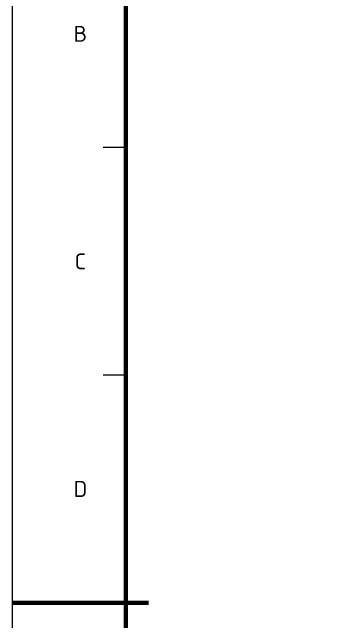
# Model space of a CAD drawing. Header units: millimetres. Extents: x 0 to 2382, y 0 to 420.
# Drawn here: x 654 to 723.2, y 205.8 to 339.8 of the extents above; entities that cross this region are included whole.
import ezdxf
from ezdxf.enums import TextEntityAlignment as Align

# ---------------------------------------------------------------- set-up
doc = ezdxf.new("R2010")
doc.units = ezdxf.units.MM
for name, color, linetype, lineweight in [('06-TEXTO', 7, 'CONTINUOUS', 25), ('07-RECUADRO', 7, 'CONTINUOUS', 70), ('08-FINA', 5, 'CONTINUOUS', 18)]:
    doc.layers.add(name, color=color, linetype=linetype, lineweight=lineweight)
doc.styles.add('ISO3098', font='isocpeur.ttf')

msp = doc.modelspace()

# ---------------------------------------------------------------- linework, layer by layer
at = {"layer": '07-RECUADRO'}
msp.add_line((654, 210), (684, 210), dxfattribs=at)
msp.add_lwpolyline([(679, 10), (1238, 10), (1238, 410), (679, 410)], close=True, dxfattribs=at)
at = {"layer": '08-FINA'}
for p, q in [((679, 310), (674, 310)), ((679, 260), (674, 260))]:
    msp.add_line(p, q, dxfattribs=at)
msp.add_lwpolyline([(654, 0), (1248, 0), (1248, 420), (654, 420)], close=True, dxfattribs=at)

# ---------------------------------------------------------------- texts
at = {"layer": '06-TEXTO', "style": 'ISO3098'}
for s, p in [('B', (669, 335)), ('C', (669, 285)), ('D', (669, 235))]:
    msp.add_text(s, height=3.5, dxfattribs=at).set_placement(p, align=Align.MIDDLE_CENTER)

doc.saveas('drawing.dxf')
